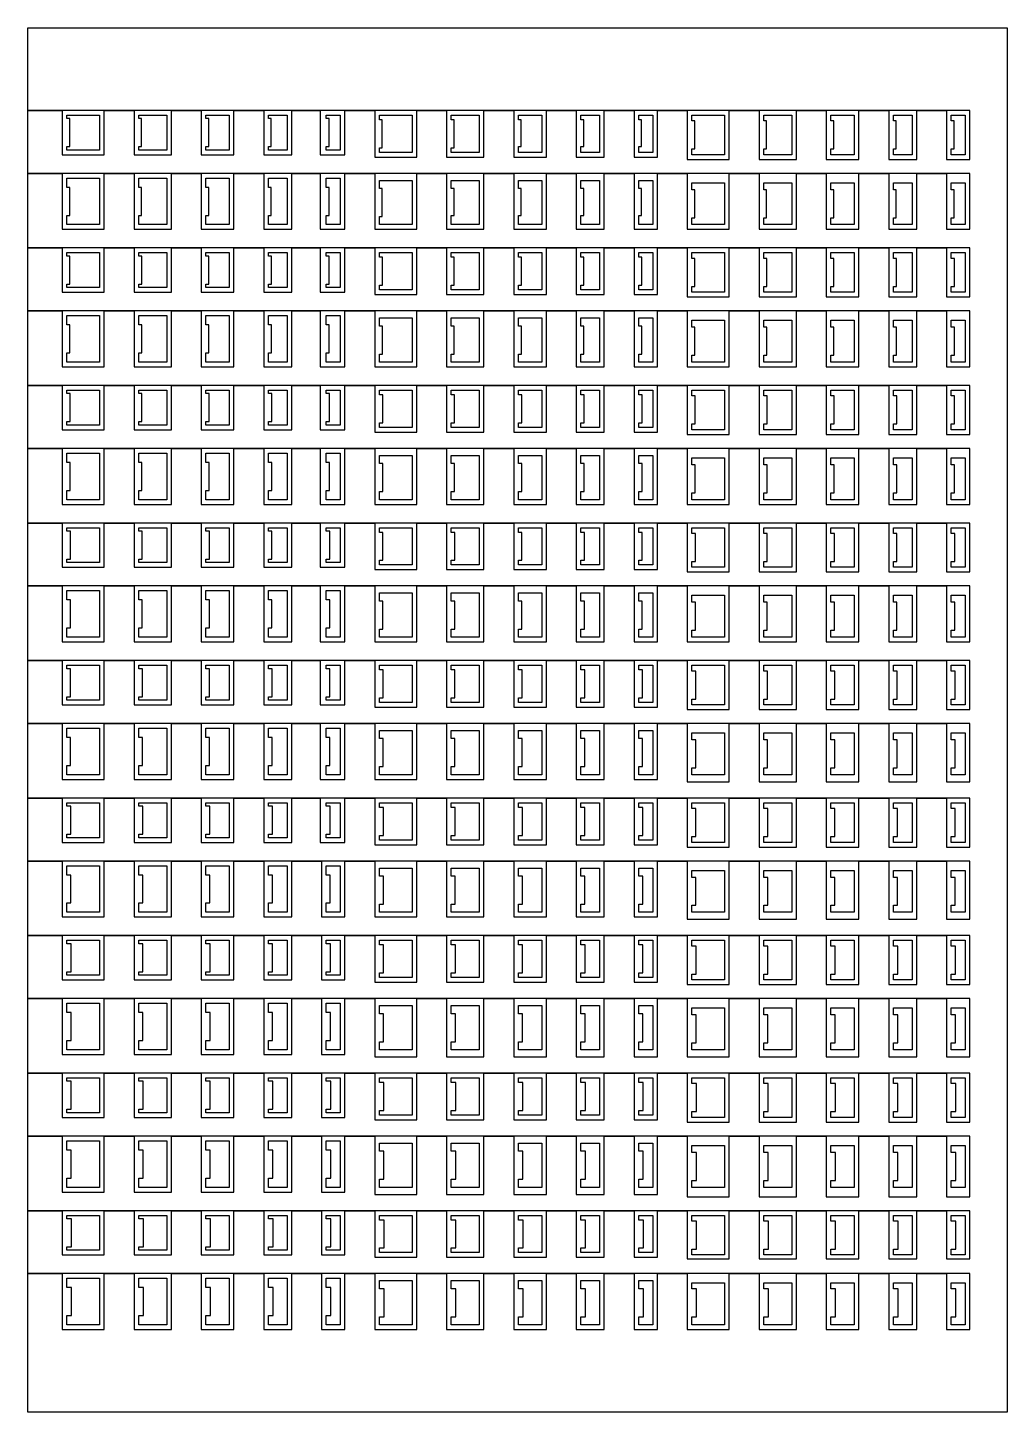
# Model space of a CAD drawing. Extents: x 0 to 210, y 17 to 314.
import ezdxf

# ---------------------------------------------------------------- set-up
doc = ezdxf.new("R2010")
doc.units = 0
doc.layers.add('L0D0_0', color=1, linetype='CONTINUOUS')

msp = doc.modelspace()

# ---------------------------------------------------------------- linework, layer by layer
at = {"layer": 'L0D0_0'}
for points in [[(0, 16.75), (0, 46.5), (7.4, 46.5), (7.4, 34.5), (16.4, 34.5), (16.4, 46.5), (22.8, 46.5), (22.8, 34.5), (30.8, 34.5), (30.8, 46.5), (37.2, 46.5), (37.2, 34.5), (44.2, 34.5), (44.2, 46.5), (50.6, 46.5), (50.6, 34.5), (56.6, 34.5), (56.6, 46.5), (63, 46.5), (63, 34.5), (68, 34.5), (68, 46.5), (74.4, 46.5), (74.4, 34.5), (83.4, 34.5), (83.4, 46.5), (89.8, 46.5), (89.8, 34.5), (97.8, 34.5), (97.8, 46.5), (104.2, 46.5), (104.2, 34.5), (111.2, 34.5), (111.2, 46.5), (117.6, 46.5), (117.6, 34.5), (123.6, 34.5), (123.6, 46.5), (130, 46.5), (130, 34.5), (135, 34.5), (135, 46.5), (141.4, 46.5), (141.4, 34.5), (150.4, 34.5), (150.4, 46.5), (156.8, 46.5), (156.8, 34.5), (164.8, 34.5), (164.8, 46.5), (171.2, 46.5), (171.2, 34.5), (178.2, 34.5), (178.2, 46.5), (184.6, 46.5), (184.6, 34.5), (190.6, 34.5), (190.6, 46.5), (197, 46.5), (197, 34.5), (202, 34.5), (202, 46.5), (0, 46.5), (0, 60), (7.4, 60), (7.4, 50.5), (16.4, 50.5), (16.4, 60), (22.8, 60), (22.8, 50.5), (30.8, 50.5), (30.8, 60), (37.2, 60), (37.2, 50.5), (44.2, 50.5), (44.2, 60), (50.6, 60), (50.6, 50.5), (56.6, 50.5), (56.6, 60), (63, 60), (63, 50.5), (68, 50.5), (68, 60), (74.4, 60), (74.4, 50), (83.4, 50), (83.4, 60), (89.8, 60), (89.8, 50), (97.8, 50), (97.8, 60), (104.2, 60), (104.2, 50), (111.2, 50), (111.2, 60), (117.6, 60), (117.6, 50), (123.6, 50), (123.6, 60), (130, 60), (130, 50), (135, 50), (135, 60), (141.4, 60), (141.4, 49.7), (150.4, 49.7), (150.4, 60), (156.8, 60), (156.8, 49.7), (164.8, 49.7), (164.8, 60), (171.2, 60), (171.2, 49.7), (178.2, 49.7), (178.2, 60), (184.6, 60), (184.6, 49.7), (190.6, 49.7), (190.6, 60), (197, 60), (197, 49.7), (202, 49.7), (202, 60), (0, 60), (0, 76), (7.4, 76), (7.4, 64), (16.4, 64), (16.4, 76), (22.8, 76), (22.8, 64), (30.8, 64), (30.8, 76), (37.2, 76), (37.2, 64), (44.2, 64), (44.2, 76), (50.6, 76), (50.6, 64), (56.6, 64), (56.6, 76), (63, 76), (63, 64), (68, 64), (68, 76), (74.4, 76), (74.4, 63.5), (83.4, 63.5), (83.4, 76), (89.8, 76), (89.8, 63.5), (97.8, 63.5), (97.8, 76), (104.2, 76), (104.2, 63.5), (111.2, 63.5), (111.2, 76), (117.6, 76), (117.6, 63.5), (123.6, 63.5), (123.6, 76), (130, 76), (130, 63.5), (135, 63.5), (135, 76), (141.4, 76), (141.4, 63), (150.4, 63), (150.4, 76), (156.8, 76), (156.8, 63), (164.8, 63), (164.8, 76), (171.2, 76), (171.2, 63), (178.2, 63), (178.2, 76), (184.6, 76), (184.6, 63), (190.6, 63), (190.6, 76), (197, 76), (197, 63), (202, 63), (202, 76), (0, 76), (0, 89.5), (7.4, 89.5), (7.4, 80), (16.4, 80), (16.4, 89.5), (22.8, 89.5), (22.8, 80), (30.8, 80), (30.8, 89.5), (37.2, 89.5), (37.2, 80), (44.2, 80), (44.2, 89.5), (50.6, 89.5), (50.6, 80), (56.6, 80), (56.6, 89.5), (63, 89.5), (63, 80), (68, 80), (68, 89.5), (74.4, 89.5), (74.4, 79.5), (83.4, 79.5), (83.4, 89.5), (89.8, 89.5), (89.8, 79.5), (97.8, 79.5), (97.8, 89.5), (104.2, 89.5), (104.2, 79.5), (111.2, 79.5), (111.2, 89.5), (117.6, 89.5), (117.6, 79.5), (123.6, 79.5), (123.6, 89.5), (130, 89.5), (130, 79.5), (135, 79.5), (135, 89.5), (141.4, 89.5), (141.4, 79), (150.4, 79), (150.4, 89.5), (156.8, 89.5), (156.8, 79), (164.8, 79), (164.8, 89.5), (171.2, 89.5), (171.2, 79), (178.2, 79), (178.2, 89.5), (184.6, 89.5), (184.6, 79), (190.6, 79), (190.6, 89.5), (197, 89.5), (197, 79), (202, 79), (202, 89.5), (0, 89.5), (0, 105.5), (7.4, 105.5), (7.4, 93.5), (16.4, 93.5), (16.4, 105.5), (22.8, 105.5), (22.8, 93.5), (30.8, 93.5), (30.8, 105.5), (37.2, 105.5), (37.2, 93.5), (44.2, 93.5), (44.2, 105.5), (50.6, 105.5), (50.6, 93.5), (56.6, 93.5), (56.6, 105.5), (63, 105.5), (63, 93.5), (68, 93.5), (68, 105.5), (74.4, 105.5), (74.4, 93), (83.4, 93), (83.4, 105.5), (89.8, 105.5), (89.8, 93), (97.8, 93), (97.8, 105.5), (104.2, 105.5), (104.2, 93), (111.2, 93), (111.2, 105.5), (117.6, 105.5), (117.6, 93), (123.6, 93), (123.6, 105.5), (130, 105.5), (130, 93), (135, 93), (135, 105.5), (141.4, 105.5), (141.4, 93), (150.4, 93), (150.4, 105.5), (156.8, 105.5), (156.8, 93), (164.8, 93), (164.8, 105.5), (171.2, 105.5), (171.2, 93), (178.2, 93), (178.2, 105.5), (184.6, 105.5), (184.6, 93), (190.6, 93), (190.6, 105.5), (197, 105.5), (197, 93), (202, 93), (202, 105.5), (0, 105.5), (0, 119), (7.4, 119), (7.4, 109.5), (16.4, 109.5), (16.4, 119), (22.8, 119), (22.8, 109.5), (30.8, 109.5), (30.8, 119), (37.2, 119), (37.2, 109.5), (44.2, 109.5), (44.2, 119), (50.6, 119), (50.6, 109.5), (56.6, 109.5), (56.6, 119), (63, 119), (63, 109.5), (68, 109.5), (68, 119), (74.4, 119), (74.4, 109), (83.4, 109), (83.4, 119), (89.8, 119), (89.8, 109), (97.8, 109), (97.8, 119), (104.2, 119), (104.2, 109), (111.2, 109), (111.2, 119), (117.6, 119), (117.6, 109), (123.6, 109), (123.6, 119), (130, 119), (130, 109), (135, 109), (135, 119), (141.4, 119), (141.4, 108.5), (150.4, 108.5), (150.4, 119), (156.8, 119), (156.8, 108.5), (164.8, 108.5), (164.8, 119), (171.2, 119), (171.2, 108.5), (178.2, 108.5), (178.2, 119), (184.6, 119), (184.6, 108.5), (190.6, 108.5), (190.6, 119), (197, 119), (197, 108.5), (202, 108.5), (202, 119), (0, 119), (0, 135), (7.4, 135), (7.4, 123), (16.4, 123), (16.4, 135), (22.8, 135), (22.8, 123), (30.8, 123), (30.8, 135), (37.2, 135), (37.2, 123), (44.2, 123), (44.2, 135), (50.6, 135), (50.6, 123), (56.6, 123), (56.6, 135), (63, 135), (63, 123), (68, 123), (68, 135), (74.4, 135), (74.4, 123), (83.4, 123), (83.4, 135), (89.8, 135), (89.8, 123), (97.8, 123), (97.8, 135), (104.2, 135), (104.2, 123), (111.2, 123), (111.2, 135), (117.6, 135), (117.6, 123), (123.6, 123), (123.6, 135), (130, 135), (130, 123), (135, 123), (135, 135), (141.4, 135), (141.4, 122.5), (150.4, 122.5), (150.4, 135), (156.8, 135), (156.8, 122.5), (164.8, 122.5), (164.8, 135), (171.2, 135), (171.2, 122.5), (178.2, 122.5), (178.2, 135), (184.6, 135), (184.6, 122.5), (190.6, 122.5), (190.6, 135), (197, 135), (197, 122.5), (202, 122.5), (202, 135), (0, 135), (0, 148.5), (7.4, 148.5), (7.4, 139), (16.4, 139), (16.4, 148.5), (22.8, 148.5), (22.8, 139), (30.8, 139), (30.8, 148.5), (37.2, 148.5), (37.2, 139), (44.2, 139), (44.2, 148.5), (50.6, 148.5), (50.6, 139), (56.6, 139), (56.6, 148.5), (62.69, 148.5), (62.69, 139), (68, 139), (68, 148.5), (74.4, 148.5), (74.4, 138.5), (83.4, 138.5), (83.4, 148.5), (89.8, 148.5), (89.8, 138.5), (97.8, 138.5), (97.8, 148.5), (104.2, 148.5), (104.2, 138.5), (111.2, 138.5), (111.2, 148.5), (117.6, 148.5), (117.6, 138.5), (123.6, 138.5), (123.6, 148.5), (130, 148.5), (130, 138.5), (135, 138.5), (135, 148.5), (141.4, 148.5), (141.4, 138), (150.4, 138), (150.4, 148.5), (156.8, 148.5), (156.8, 138), (164.8, 138), (164.8, 148.5), (171.2, 148.5), (171.2, 138), (178.2, 138), (178.2, 148.5), (184.6, 148.5), (184.6, 138), (190.6, 138), (190.6, 148.5), (197, 148.5), (197, 138), (202, 138), (202, 148.5), (0, 148.5), (0, 164.5), (7.4, 164.5), (7.4, 152.5), (16.4, 152.5), (16.4, 164.5), (22.8, 164.5), (22.8, 152.5), (30.8, 152.5), (30.8, 164.5), (37.2, 164.5), (37.2, 152.5), (44.2, 152.5), (44.2, 164.5), (50.6, 164.5), (50.6, 152.5), (56.6, 152.5), (56.6, 164.5), (62.69, 164.5), (62.69, 152.5), (68, 152.5), (68, 164.5), (74.4, 164.5), (74.4, 152.5), (83.4, 152.5), (83.4, 164.5), (89.8, 164.5), (89.8, 152.5), (97.8, 152.5), (97.8, 164.5), (104.2, 164.5), (104.2, 152.5), (111.2, 152.5), (111.2, 164.5), (117.6, 164.5), (117.6, 152.5), (123.6, 152.5), (123.6, 164.5), (130, 164.5), (130, 152.5), (135, 152.5), (135, 164.5), (141.4, 164.5), (141.4, 152), (150.4, 152), (150.4, 164.5), (156.8, 164.5), (156.8, 152), (164.8, 152), (164.8, 164.5), (171.2, 164.5), (171.2, 152), (178.2, 152), (178.2, 164.5), (184.6, 164.5), (184.6, 152), (190.6, 152), (190.6, 164.5), (197, 164.5), (197, 152), (202, 152), (202, 164.5), (0, 164.5), (0, 178), (7.4, 178), (7.4, 168.5), (16.4, 168.5), (16.4, 178), (22.8, 178), (22.8, 168.5), (30.8, 168.5), (30.8, 178), (37.2, 178), (37.2, 168.5), (44.2, 168.5), (44.2, 178), (50.6, 178), (50.6, 168.5), (56.6, 168.5), (56.6, 178), (62.69, 178), (62.69, 168.5), (68, 168.5), (68, 178), (74.4, 178), (74.4, 168), (83.4, 168), (83.4, 178), (89.8, 178), (89.8, 168), (97.8, 168), (97.8, 178), (104.2, 178), (104.2, 168), (111.2, 168), (111.2, 178), (117.6, 178), (117.6, 168), (123.6, 168), (123.6, 178), (130, 178), (130, 168), (135, 168), (135, 178), (141.4, 178), (141.4, 167.5), (150.4, 167.5), (150.4, 178), (156.8, 178), (156.8, 167.5), (164.8, 167.5), (164.8, 178), (171.2, 178), (171.2, 167.5), (178.2, 167.5), (178.2, 178), (184.6, 178), (184.6, 167.5), (190.6, 167.5), (190.6, 178), (197, 178), (197, 167.5), (202, 167.5), (202, 178), (0, 178), (0, 194), (7.4, 194), (7.4, 182), (16.4, 182), (16.4, 194), (22.8, 194), (22.8, 182), (30.8, 182), (30.8, 194), (37.2, 194), (37.2, 182), (44.2, 182), (44.2, 194), (50.6, 194), (50.6, 182), (56.6, 182), (56.6, 194), (62.69, 194), (62.69, 182), (68, 182), (68, 194), (74.4, 194), (74.4, 182), (83.4, 182), (83.4, 194), (89.8, 194), (89.8, 182), (97.8, 182), (97.8, 194), (104.2, 194), (104.2, 182), (111.2, 182), (111.2, 194), (117.6, 194), (117.6, 182), (123.6, 182), (123.6, 194), (130, 194), (130, 182), (135, 182), (135, 194), (141.4, 194), (141.4, 182), (150.4, 182), (150.4, 194), (156.8, 194), (156.8, 182), (164.8, 182), (164.8, 194), (171.2, 194), (171.2, 182), (178.2, 182), (178.2, 194), (184.6, 194), (184.6, 182), (190.6, 182), (190.6, 194), (197, 194), (197, 182), (202, 182), (202, 194), (0, 194), (0, 207.5), (7.4, 207.5), (7.4, 198), (16.4, 198), (16.4, 207.5), (22.8, 207.5), (22.8, 198), (30.8, 198), (30.8, 207.5), (37.2, 207.5), (37.2, 198), (44.2, 198), (44.2, 207.5), (50.6, 207.5), (50.6, 198), (56.6, 198), (56.6, 207.5), (62.69, 207.5), (62.69, 198), (68, 198), (68, 207.5), (74.4, 207.5), (74.4, 197.5), (83.4, 197.5), (83.4, 207.5), (89.8, 207.5), (89.8, 197.5), (97.8, 197.5), (97.8, 207.5), (104.2, 207.5), (104.2, 197.5), (111.2, 197.5), (111.2, 207.5), (117.6, 207.5), (117.6, 197.5), (123.6, 197.5), (123.6, 207.5), (130, 207.5), (130, 197.5), (135, 197.5), (135, 207.5), (141.4, 207.5), (141.4, 197), (150.4, 197), (150.4, 207.5), (156.8, 207.5), (156.8, 197), (164.8, 197), (164.8, 207.5), (171.2, 207.5), (171.2, 197), (178.2, 197), (178.2, 207.5), (184.6, 207.5), (184.6, 197), (190.6, 197), (190.6, 207.5), (197, 207.5), (197, 197), (202, 197), (202, 207.5), (0, 207.5), (0, 223.5), (7.4, 223.5), (7.4, 211.5), (16.4, 211.5), (16.4, 223.5), (22.8, 223.5), (22.8, 211.5), (30.8, 211.5), (30.8, 223.5), (37.2, 223.5), (37.2, 211.5), (44.2, 211.5), (44.2, 223.5), (50.6, 223.5), (50.6, 211.5), (56.6, 211.5), (56.6, 223.5), (62.69, 223.5), (62.69, 211.5), (68, 211.5), (68, 223.5), (74.4, 223.5), (74.4, 211.5), (83.4, 211.5), (83.4, 223.5), (89.8, 223.5), (89.8, 211.5), (97.8, 211.5), (97.8, 223.5), (104.2, 223.5), (104.2, 211.5), (111.2, 211.5), (111.2, 223.5), (117.6, 223.5), (117.6, 211.5), (123.6, 211.5), (123.6, 223.5), (130, 223.5), (130, 211.5), (135, 211.5), (135, 223.5), (141.4, 223.5), (141.4, 211.5), (150.4, 211.5), (150.4, 223.5), (156.8, 223.5), (156.8, 211.5), (164.8, 211.5), (164.8, 223.5), (171.2, 223.5), (171.2, 211.5), (178.2, 211.5), (178.2, 223.5), (184.6, 223.5), (184.6, 211.5), (190.6, 211.5), (190.6, 223.5), (197, 223.5), (197, 211.5), (202, 211.5), (202, 223.5), (0, 223.5), (0, 237), (7.4, 237), (7.4, 227.5), (16.4, 227.5), (16.4, 237), (22.8, 237), (22.8, 227.5), (30.8, 227.5), (30.8, 237), (37.2, 237), (37.2, 227.5), (44.2, 227.5), (44.2, 237), (50.6, 237), (50.6, 227.5), (56.6, 227.5), (56.6, 237), (62.69, 237), (62.69, 227.5), (68, 227.5), (68, 237), (74.4, 237), (74.4, 227), (83.4, 227), (83.4, 237), (89.8, 237), (89.8, 227), (97.8, 227), (97.8, 237), (104.2, 237), (104.2, 227), (111.2, 227), (111.2, 237), (117.6, 237), (117.6, 227), (123.6, 227), (123.6, 237), (130, 237), (130, 227), (135, 227), (135, 237), (141.4, 237), (141.4, 226.5), (150.4, 226.5), (150.4, 237), (156.8, 237), (156.8, 226.5), (164.8, 226.5), (164.8, 237), (171.2, 237), (171.2, 226.5), (178.2, 226.5), (178.2, 237), (184.6, 237), (184.6, 226.5), (190.6, 226.5), (190.6, 237), (197, 237), (197, 226.5), (202, 226.5), (202, 237), (0, 237), (0, 253), (7.4, 253), (7.4, 241), (16.4, 241), (16.4, 253), (22.8, 253), (22.8, 241), (30.8, 241), (30.8, 253), (37.2, 253), (37.2, 241), (44.2, 241), (44.2, 253), (50.6, 253), (50.6, 241), (56.6, 241), (56.6, 253), (62.69, 253), (62.69, 241), (68, 241), (68, 253), (74.4, 253), (74.4, 241), (83.4, 241), (83.4, 253), (89.8, 253), (89.8, 241), (97.8, 241), (97.8, 253), (104.2, 253), (104.2, 241), (111.2, 241), (111.2, 253), (117.6, 253), (117.6, 241), (123.6, 241), (123.6, 253), (130, 253), (130, 241), (135, 241), (135, 253), (141.4, 253), (141.4, 241), (150.4, 241), (150.4, 253), (156.8, 253), (156.8, 241), (164.8, 241), (164.8, 253), (171.2, 253), (171.2, 241), (178.2, 241), (178.2, 253), (184.6, 253), (184.6, 241), (190.6, 241), (190.6, 253), (197, 253), (197, 241), (202, 241), (202, 253), (0, 253), (0, 266.5), (7.4, 266.5), (7.4, 257), (16.4, 257), (16.4, 266.5), (22.8, 266.5), (22.8, 257), (30.8, 257), (30.8, 266.5), (37.2, 266.5), (37.2, 257), (44.2, 257), (44.2, 266.5), (50.6, 266.5), (50.6, 257), (56.6, 257), (56.6, 266.5), (62.69, 266.5), (62.69, 257), (68, 257), (68, 266.5), (74.4, 266.5), (74.4, 256.5), (83.4, 256.5), (83.4, 266.5), (89.8, 266.5), (89.8, 256.5), (97.8, 256.5), (97.8, 266.5), (104.2, 266.5), (104.2, 256.5), (111.2, 256.5), (111.2, 266.5), (117.6, 266.5), (117.6, 256.5), (123.6, 256.5), (123.6, 266.5), (130, 266.5), (130, 256.5), (135, 256.5), (135, 266.5), (141.4, 266.5), (141.4, 256), (150.4, 256), (150.4, 266.5), (156.8, 266.5), (156.8, 256), (164.8, 256), (164.8, 266.5), (171.2, 266.5), (171.2, 256), (178.2, 256), (178.2, 266.5), (184.6, 266.5), (184.6, 256), (190.6, 256), (190.6, 266.5), (197, 266.5), (197, 256), (202, 256), (202, 266.5), (0, 266.5), (0, 282.5), (7.4, 282.5), (7.4, 270.5), (16.4, 270.5), (16.4, 282.5), (22.8, 282.5), (22.8, 270.5), (30.8, 270.5), (30.8, 282.5), (37.2, 282.5), (37.2, 270.5), (44.2, 270.5), (44.2, 282.5), (50.6, 282.5), (50.6, 270.5), (56.6, 270.5), (56.6, 282.5), (62.69, 282.5), (62.69, 270.5), (68, 270.5), (68, 282.5), (74.4, 282.5), (74.4, 270.5), (83.4, 270.5), (83.4, 282.5), (89.8, 282.5), (89.8, 270.5), (97.8, 270.5), (97.8, 282.5), (104.2, 282.5), (104.2, 270.5), (111.2, 270.5), (111.2, 282.5), (117.6, 282.5), (117.6, 270.5), (123.6, 270.5), (123.6, 282.5), (130, 282.5), (130, 270.5), (135, 270.5), (135, 282.5), (141.4, 282.5), (141.4, 270.5), (150.4, 270.5), (150.4, 282.5), (156.8, 282.5), (156.8, 270.5), (164.8, 270.5), (164.8, 282.5), (171.2, 282.5), (171.2, 270.5), (178.2, 270.5), (178.2, 282.5), (184.6, 282.5), (184.6, 270.5), (190.6, 270.5), (190.6, 282.5), (197, 282.5), (197, 270.5), (202, 270.5), (202, 282.5), (0, 282.5), (0, 296), (7.4, 296), (7.4, 286.5), (16.4, 286.5), (16.4, 296), (22.8, 296), (22.8, 286.5), (30.8, 286.5), (30.8, 296), (37.2, 296), (37.2, 286.5), (44.2, 286.5), (44.2, 296), (50.6, 296), (50.6, 286.5), (56.6, 286.5), (56.6, 296), (62.69, 296), (62.69, 286.5), (68, 286.5), (68, 296), (74.4, 296), (74.4, 286), (83.4, 286), (83.4, 296), (89.8, 296), (89.8, 286), (97.8, 286), (97.8, 296), (104.2, 296), (104.2, 286), (111.2, 286), (111.2, 296), (117.6, 296), (117.6, 286), (123.6, 286), (123.6, 296), (130, 296), (130, 286), (135, 286), (135, 296), (141.4, 296), (141.4, 285.5), (150.4, 285.5), (150.4, 296), (156.8, 296), (156.8, 285.5), (164.8, 285.5), (164.8, 296), (171.2, 296), (171.2, 285.5), (178.2, 285.5), (178.2, 296), (184.6, 296), (184.6, 285.5), (190.6, 285.5), (190.6, 296), (197, 296), (197, 285.5), (202, 285.5), (202, 296), (0, 296), (0, 313.75), (210, 313.75), (210, 16.75)], [(8.4, 287.5), (8.4, 288.25), (9, 288.25), (9, 294.25), (8.4, 294.25), (8.4, 295), (15.4, 295), (15.4, 287.5)], [(23.8, 287.5), (23.8, 288.25), (24.4, 288.25), (24.4, 294.25), (23.8, 294.25), (23.8, 295), (29.8, 295), (29.8, 287.5)], [(38.2, 287.5), (38.2, 288.25), (38.8, 288.25), (38.8, 294.25), (38.2, 294.25), (38.2, 295), (43.2, 295), (43.2, 287.5)], [(51.6, 287.5), (51.6, 288.25), (52.2, 288.25), (52.2, 294.25), (51.6, 294.25), (51.6, 295), (55.6, 295), (55.6, 287.5)], [(64, 287.5), (64, 288.25), (64.6, 288.25), (64.6, 294.25), (64, 294.25), (64, 295), (67, 295), (67, 287.5)], [(75.4, 287), (75.4, 288), (76, 288), (76, 294), (75.4, 294), (75.4, 295), (82.4, 295), (82.4, 287)], [(90.8, 287), (90.8, 288), (91.4, 288), (91.4, 294), (90.8, 294), (90.8, 295), (96.8, 295), (96.8, 287)], [(105.2, 287), (105.2, 288.25), (105.8, 288.25), (105.8, 294), (105.2, 294), (105.2, 295), (110.2, 295), (110.2, 287)], [(118.6, 287), (118.6, 288.25), (119.2, 288.25), (119.2, 294), (118.6, 294), (118.6, 295), (122.6, 295), (122.6, 287)], [(131, 287), (131, 288.25), (131.6, 288.25), (131.6, 294), (131, 294), (131, 295), (134, 295), (134, 287)], [(142.4, 286.5), (142.4, 287.75), (143, 287.75), (143, 293.75), (142.4, 293.75), (142.4, 295), (149.4, 295), (149.4, 286.5)], [(157.8, 286.5), (157.8, 287.75), (158.4, 287.75), (158.4, 293.75), (157.8, 293.75), (157.8, 295), (163.8, 295), (163.8, 286.5)], [(172.2, 286.5), (172.2, 287.75), (172.8, 287.75), (172.8, 293.75), (172.2, 293.75), (172.2, 295), (177.2, 295), (177.2, 286.5)], [(185.6, 286.5), (185.6, 287.75), (186.2, 287.75), (186.2, 293.75), (185.6, 293.75), (185.6, 295), (189.6, 295), (189.6, 286.5)], [(198, 286.5), (198, 287.75), (198.6, 287.75), (198.6, 293.75), (198, 293.75), (198, 295), (201, 295), (201, 286.5)], [(8.4, 271.5), (8.4, 273.5), (9, 273.5), (9, 279.5), (8.4, 279.5), (8.4, 281.5), (15.4, 281.5), (15.4, 271.5)], [(23.8, 271.5), (23.8, 273.5), (24.4, 273.5), (24.4, 279.5), (23.8, 279.5), (23.8, 281.5), (29.8, 281.5), (29.8, 271.5)], [(38.2, 271.5), (38.2, 273.5), (38.8, 273.5), (38.8, 279.5), (38.2, 279.5), (38.2, 281.5), (43.2, 281.5), (43.2, 271.5)], [(51.6, 271.5), (51.6, 273.5), (52.2, 273.5), (52.2, 279.5), (51.6, 279.5), (51.6, 281.5), (55.6, 281.5), (55.6, 271.5)], [(64, 271.5), (64, 273.5), (64.6, 273.5), (64.6, 279.5), (64, 279.5), (64, 281.5), (67, 281.5), (67, 271.5)], [(75.4, 271.5), (75.4, 273.25), (76, 273.25), (76, 279.25), (75.4, 279.25), (75.4, 281), (82.4, 281), (82.4, 271.5)], [(90.8, 271.5), (90.8, 273.5), (91.4, 273.5), (91.4, 279.25), (90.8, 279.25), (90.8, 281), (96.8, 281), (96.8, 271.5)], [(105.2, 271.5), (105.2, 273.5), (105.8, 273.5), (105.8, 279.25), (105.2, 279.25), (105.2, 281), (110.2, 281), (110.2, 271.5)], [(118.6, 271.5), (118.6, 273.5), (119.2, 273.5), (119.2, 279.25), (118.6, 279.25), (118.6, 281), (122.6, 281), (122.6, 271.5)], [(131, 271.5), (131, 273.5), (131.6, 273.5), (131.6, 279.25), (131, 279.25), (131, 281), (134, 281), (134, 271.5)], [(142.4, 271.5), (142.4, 273), (143, 273), (143, 279), (142.4, 279), (142.4, 280.5), (149.4, 280.5), (149.4, 271.5)], [(157.8, 271.5), (157.8, 273), (158.4, 273), (158.4, 279), (157.8, 279), (157.8, 280.5), (163.8, 280.5), (163.8, 271.5)], [(172.2, 271.5), (172.2, 273), (172.8, 273), (172.8, 279), (172.2, 279), (172.2, 280.5), (177.2, 280.5), (177.2, 271.5)], [(185.6, 271.5), (185.6, 273), (186.2, 273), (186.2, 279), (185.6, 279), (185.6, 280.5), (189.6, 280.5), (189.6, 271.5)], [(198, 271.5), (198, 273), (198.6, 273), (198.6, 279), (198, 279), (198, 280.5), (201, 280.5), (201, 271.5)], [(8.4, 258), (8.4, 258.75), (9.05, 258.75), (9.05, 264.75), (8.4, 264.75), (8.4, 265.5), (15.4, 265.5), (15.4, 258)], [(23.8, 258), (23.8, 258.75), (24.45, 258.75), (24.45, 264.75), (23.8, 264.75), (23.8, 265.5), (29.8, 265.5), (29.8, 258)], [(38.2, 258), (38.2, 258.75), (38.85, 258.75), (38.85, 264.75), (38.2, 264.75), (38.2, 265.5), (43.2, 265.5), (43.2, 258)], [(51.6, 258), (51.6, 258.75), (52.25, 258.75), (52.25, 264.75), (51.6, 264.75), (51.6, 265.5), (55.6, 265.5), (55.6, 258)], [(64, 258), (64, 258.75), (64.65, 258.75), (64.65, 264.75), (64, 264.75), (64, 265.5), (67, 265.5), (67, 258)], [(75.4, 257.5), (75.4, 258.5), (76.05, 258.5), (76.05, 264.5), (75.4, 264.5), (75.4, 265.5), (82.4, 265.5), (82.4, 257.5)], [(90.8, 257.5), (90.8, 258.5), (91.45, 258.5), (91.45, 264.5), (90.8, 264.5), (90.8, 265.5), (96.8, 265.5), (96.8, 257.5)], [(105.2, 257.5), (105.2, 258.5), (105.85, 258.5), (105.85, 264.5), (105.2, 264.5), (105.2, 265.5), (110.2, 265.5), (110.2, 257.5)], [(118.6, 257.5), (118.6, 258.5), (119.25, 258.5), (119.25, 264.5), (118.6, 264.5), (118.6, 265.5), (122.6, 265.5), (122.6, 257.5)], [(131, 257.5), (131, 258.5), (131.65, 258.5), (131.65, 264.5), (131, 264.5), (131, 265.5), (134, 265.5), (134, 257.5)], [(142.4, 257), (142.4, 258.25), (143.05, 258.25), (143.05, 264.25), (142.4, 264.25), (142.4, 265.5), (149.4, 265.5), (149.4, 257)], [(157.8, 257), (157.8, 258.25), (158.45, 258.25), (158.45, 264.25), (157.8, 264.25), (157.8, 265.5), (163.8, 265.5), (163.8, 257)], [(172.2, 257), (172.2, 258.25), (172.85, 258.25), (172.85, 264.25), (172.2, 264.25), (172.2, 265.5), (177.2, 265.5), (177.2, 257)], [(185.6, 257), (185.6, 258.25), (186.25, 258.25), (186.25, 264.25), (185.6, 264.25), (185.6, 265.5), (189.6, 265.5), (189.6, 257)], [(198, 257), (198, 258.25), (198.65, 258.25), (198.65, 264.25), (198, 264.25), (198, 265.5), (201, 265.5), (201, 257)], [(8.4, 242), (8.4, 244), (9.05, 244), (9.05, 250), (8.4, 250), (8.4, 252), (15.4, 252), (15.4, 242)], [(23.8, 242), (23.8, 244), (24.45, 244), (24.45, 250), (23.8, 250), (23.8, 252), (29.8, 252), (29.8, 242)], [(38.2, 242), (38.2, 244), (38.85, 244), (38.85, 250), (38.2, 250), (38.2, 252), (43.2, 252), (43.2, 242)], [(51.6, 242), (51.6, 244), (52.25, 244), (52.25, 250), (51.6, 250), (51.6, 252), (55.6, 252), (55.6, 242)], [(64, 242), (64, 244), (64.65, 244), (64.65, 250), (64, 250), (64, 252), (67, 252), (67, 242)], [(75.4, 242), (75.4, 243.75), (76.05, 243.75), (76.05, 249.75), (75.4, 249.75), (75.4, 251.5), (82.4, 251.5), (82.4, 242)], [(90.8, 242), (90.8, 243.75), (91.45, 243.75), (91.45, 249.75), (90.8, 249.75), (90.8, 251.5), (96.8, 251.5), (96.8, 242)], [(105.2, 242), (105.2, 243.75), (105.85, 243.75), (105.85, 249.75), (105.2, 249.75), (105.2, 251.5), (110.2, 251.5), (110.2, 242)], [(118.6, 242), (118.6, 243.75), (119.25, 243.75), (119.25, 249.75), (118.6, 249.75), (118.6, 251.5), (122.6, 251.5), (122.6, 242)], [(131, 242), (131, 243.75), (131.65, 243.75), (131.65, 249.75), (131, 249.75), (131, 251.5), (134, 251.5), (134, 242)], [(142.4, 242), (142.4, 243.5), (143.05, 243.5), (143.05, 249.5), (142.4, 249.5), (142.4, 251), (149.4, 251), (149.4, 242)], [(157.8, 242), (157.8, 243.5), (158.45, 243.5), (158.45, 249.5), (157.8, 249.5), (157.8, 251), (163.8, 251), (163.8, 242)], [(172.2, 242), (172.2, 243.5), (172.85, 243.5), (172.85, 249.5), (172.2, 249.5), (172.2, 251), (177.2, 251), (177.2, 242)], [(185.6, 242), (185.6, 243.5), (186.25, 243.5), (186.25, 249.5), (185.6, 249.5), (185.6, 251), (189.6, 251), (189.6, 242)], [(198, 242), (198, 243.5), (198.65, 243.5), (198.65, 249.5), (198, 249.5), (198, 251), (201, 251), (201, 242)], [(8.4, 228.5), (8.4, 229.25), (9.1, 229.25), (9.1, 235.25), (8.4, 235.25), (8.4, 236), (15.4, 236), (15.4, 228.5)], [(23.8, 228.5), (23.8, 229.25), (24.5, 229.25), (24.5, 235.25), (23.8, 235.25), (23.8, 236), (29.8, 236), (29.8, 228.5)], [(38.2, 228.5), (38.2, 229.25), (38.9, 229.25), (38.9, 235.25), (38.2, 235.25), (38.2, 236), (43.2, 236), (43.2, 228.5)], [(51.6, 228.5), (51.6, 229.25), (52.3, 229.25), (52.3, 235.25), (51.6, 235.25), (51.6, 236), (55.6, 236), (55.6, 228.5)], [(64, 228.5), (64, 229.25), (64.7, 229.25), (64.7, 235.25), (64, 235.25), (64, 236), (67, 236), (67, 228.5)], [(75.4, 228), (75.4, 229), (76.1, 229), (76.1, 235), (75.4, 235), (75.4, 236), (82.4, 236), (82.4, 228)], [(90.8, 228), (90.8, 229), (91.5, 229), (91.5, 235), (90.8, 235), (90.8, 236), (96.8, 236), (96.8, 228)], [(105.2, 228), (105.2, 229), (105.9, 229), (105.9, 235), (105.2, 235), (105.2, 236), (110.2, 236), (110.2, 228)], [(118.6, 228), (118.6, 229), (119.3, 229), (119.3, 235), (118.6, 235), (118.6, 236), (122.6, 236), (122.6, 228)], [(131, 228), (131, 229), (131.7, 229), (131.7, 235), (131, 235), (131, 236), (134, 236), (134, 228)], [(142.4, 227.5), (142.4, 228.75), (143.1, 228.75), (143.1, 234.75), (142.4, 234.75), (142.4, 236), (149.4, 236), (149.4, 227.5)], [(157.8, 227.5), (157.8, 228.75), (158.5, 228.75), (158.5, 234.75), (157.8, 234.75), (157.8, 236), (163.8, 236), (163.8, 227.5)], [(172.2, 227.5), (172.2, 228.75), (172.9, 228.75), (172.9, 234.75), (172.2, 234.75), (172.2, 236), (177.2, 236), (177.2, 227.5)], [(185.6, 227.5), (185.6, 228.75), (186.3, 228.75), (186.3, 234.75), (185.6, 234.75), (185.6, 236), (189.6, 236), (189.6, 227.5)], [(198, 227.5), (198, 228.75), (198.7, 228.75), (198.7, 234.75), (198, 234.75), (198, 236), (201, 236), (201, 227.5)], [(8.4, 212.5), (8.4, 214.5), (9.1, 214.5), (9.1, 220.5), (8.4, 220.5), (8.4, 222.5), (15.4, 222.5), (15.4, 212.5)], [(23.8, 212.5), (23.8, 214.5), (24.5, 214.5), (24.5, 220.5), (23.8, 220.5), (23.8, 222.5), (29.8, 222.5), (29.8, 212.5)], [(38.2, 212.5), (38.2, 214.5), (38.9, 214.5), (38.9, 220.5), (38.2, 220.5), (38.2, 222.5), (43.2, 222.5), (43.2, 212.5)], [(51.6, 212.5), (51.6, 214.5), (52.3, 214.5), (52.3, 220.5), (51.6, 220.5), (51.6, 222.5), (55.6, 222.5), (55.6, 212.5)], [(64, 212.5), (64, 214.5), (64.7, 214.5), (64.7, 220.5), (64, 220.5), (64, 222.5), (67, 222.5), (67, 212.5)], [(75.4, 212.5), (75.4, 214.25), (76.1, 214.25), (76.1, 220.25), (75.4, 220.25), (75.4, 222), (82.4, 222), (82.4, 212.5)], [(90.8, 212.5), (90.8, 214.25), (91.5, 214.25), (91.5, 220.25), (90.8, 220.25), (90.8, 222), (96.8, 222), (96.8, 212.5)], [(105.2, 212.5), (105.2, 214.25), (105.9, 214.25), (105.9, 220.25), (105.2, 220.25), (105.2, 222), (110.2, 222), (110.2, 212.5)], [(118.6, 212.5), (118.6, 214.25), (119.3, 214.25), (119.3, 220.25), (118.6, 220.25), (118.6, 222), (122.6, 222), (122.6, 212.5)], [(131, 212.5), (131, 214.25), (131.7, 214.25), (131.7, 220.25), (131, 220.25), (131, 222), (134, 222), (134, 212.5)], [(142.4, 212.5), (142.4, 214), (143.1, 214), (143.1, 220), (142.4, 220), (142.4, 221.5), (149.4, 221.5), (149.4, 212.5)], [(157.8, 212.5), (157.8, 214), (158.5, 214), (158.5, 220), (157.8, 220), (157.8, 221.5), (163.8, 221.5), (163.8, 212.5)], [(172.2, 212.5), (172.2, 214), (172.9, 214), (172.9, 220), (172.2, 220), (172.2, 221.5), (177.2, 221.5), (177.2, 212.5)], [(185.6, 212.5), (185.6, 214), (186.3, 214), (186.3, 220), (185.6, 220), (185.6, 221.5), (189.6, 221.5), (189.6, 212.5)], [(198, 212.5), (198, 214), (198.7, 214), (198.7, 220), (198, 220), (198, 221.5), (201, 221.5), (201, 212.5)], [(8.4, 199), (8.4, 199.75), (9.15, 199.75), (9.15, 205.75), (8.4, 205.75), (8.4, 206.5), (15.4, 206.5), (15.4, 199)], [(23.8, 199), (23.8, 199.75), (24.55, 199.75), (24.55, 205.75), (23.8, 205.75), (23.8, 206.5), (29.8, 206.5), (29.8, 199)], [(38.2, 199), (38.2, 199.75), (38.95, 199.75), (38.95, 205.75), (38.2, 205.75), (38.2, 206.5), (43.2, 206.5), (43.2, 199)], [(51.6, 199), (51.6, 199.75), (52.35, 199.75), (52.35, 205.75), (51.6, 205.75), (51.6, 206.5), (55.6, 206.5), (55.6, 199)], [(64, 199), (64, 199.75), (64.75, 199.75), (64.75, 205.75), (64, 205.75), (64, 206.5), (67, 206.5), (67, 199)], [(75.4, 198.5), (75.4, 199.5), (76.15, 199.5), (76.15, 205.5), (75.4, 205.5), (75.4, 206.5), (82.4, 206.5), (82.4, 198.5)], [(90.8, 198.5), (90.8, 199.5), (91.55, 199.5), (91.55, 205.5), (90.8, 205.5), (90.8, 206.5), (96.8, 206.5), (96.8, 198.5)], [(105.2, 198.5), (105.2, 199.5), (105.95, 199.5), (105.95, 205.5), (105.2, 205.5), (105.2, 206.5), (110.2, 206.5), (110.2, 198.5)], [(118.6, 198.5), (118.6, 199.5), (119.35, 199.5), (119.35, 205.5), (118.6, 205.5), (118.6, 206.5), (122.6, 206.5), (122.6, 198.5)], [(131, 198.5), (131, 199.5), (131.75, 199.5), (131.75, 205.5), (131, 205.5), (131, 206.5), (134, 206.5), (134, 198.5)], [(142.4, 198), (142.4, 199.25), (143.15, 199.25), (143.15, 205.25), (142.4, 205.25), (142.4, 206.5), (149.4, 206.5), (149.4, 198)], [(157.8, 198), (157.8, 199.25), (158.55, 199.25), (158.55, 205.25), (157.8, 205.25), (157.8, 206.5), (163.8, 206.5), (163.8, 198)], [(172.2, 198), (172.2, 199.25), (172.95, 199.25), (172.95, 205.25), (172.2, 205.25), (172.2, 206.5), (177.2, 206.5), (177.2, 198)], [(185.6, 198), (185.6, 199.25), (186.35, 199.25), (186.35, 205.25), (185.6, 205.25), (185.6, 206.5), (189.6, 206.5), (189.6, 198)], [(198, 198), (198, 199.25), (198.75, 199.25), (198.75, 205.25), (198, 205.25), (198, 206.5), (201, 206.5), (201, 198)], [(8.4, 183), (8.4, 185), (9.15, 185), (9.15, 191), (8.4, 191), (8.4, 193), (15.4, 193), (15.4, 183)], [(23.8, 183), (23.8, 185), (24.55, 185), (24.55, 191), (23.8, 191), (23.8, 193), (29.8, 193), (29.8, 183)], [(38.2, 183), (38.2, 185), (38.95, 185), (38.95, 191), (38.2, 191), (38.2, 193), (43.2, 193), (43.2, 183)], [(51.6, 183), (51.6, 185), (52.35, 185), (52.35, 191), (51.6, 191), (51.6, 193), (55.6, 193), (55.6, 183)], [(64, 183), (64, 185), (64.75, 185), (64.75, 191), (64, 191), (64, 193), (67, 193), (67, 183)], [(75.4, 183), (75.4, 184.75), (76.15, 184.75), (76.15, 190.75), (75.4, 190.75), (75.4, 192.5), (82.4, 192.5), (82.4, 183)], [(90.8, 183), (90.8, 184.75), (91.55, 184.75), (91.55, 190.75), (90.8, 190.75), (90.8, 192.5), (96.8, 192.5), (96.8, 183)], [(105.2, 183), (105.2, 184.75), (105.95, 184.75), (105.95, 190.75), (105.2, 190.75), (105.2, 192.5), (110.2, 192.5), (110.2, 183)], [(118.6, 183), (118.6, 184.75), (119.35, 184.75), (119.35, 190.75), (118.6, 190.75), (118.6, 192.5), (122.6, 192.5), (122.6, 183)], [(131, 183), (131, 184.75), (131.75, 184.75), (131.75, 190.75), (131, 190.75), (131, 192.5), (134, 192.5), (134, 183)], [(142.4, 183), (142.4, 184.5), (143.15, 184.5), (143.15, 190.5), (142.4, 190.5), (142.4, 192), (149.4, 192), (149.4, 183)], [(157.8, 183), (157.8, 184.5), (158.55, 184.5), (158.55, 190.5), (157.8, 190.5), (157.8, 192), (163.8, 192), (163.8, 183)], [(172.2, 183), (172.2, 184.5), (172.95, 184.5), (172.95, 190.5), (172.2, 190.5), (172.2, 192), (177.2, 192), (177.2, 183)], [(185.6, 183), (185.6, 184.5), (186.35, 184.5), (186.35, 190.5), (185.6, 190.5), (185.6, 192), (189.6, 192), (189.6, 183)], [(198, 183), (198, 184.5), (198.75, 184.5), (198.75, 190.5), (198, 190.5), (198, 192), (201, 192), (201, 183)], [(8.4, 169.5), (8.4, 170.25), (9.2, 170.25), (9.2, 176.25), (8.4, 176.25), (8.4, 177), (15.4, 177), (15.4, 169.5)], [(23.8, 169.5), (23.8, 170.25), (24.6, 170.25), (24.6, 176.25), (23.8, 176.25), (23.8, 177), (29.8, 177), (29.8, 169.5)], [(38.2, 169.5), (38.2, 170.25), (39, 170.25), (39, 176.25), (38.2, 176.25), (38.2, 177), (43.2, 177), (43.2, 169.5)], [(51.6, 169.5), (51.6, 170.25), (52.4, 170.25), (52.4, 176.25), (51.6, 176.25), (51.6, 177), (55.6, 177), (55.6, 169.5)], [(64, 169.5), (64, 170.25), (64.8, 170.25), (64.8, 176.25), (64, 176.25), (64, 177), (67, 177), (67, 169.5)], [(75.4, 169), (75.4, 170), (76.2, 170), (76.2, 176), (75.4, 176), (75.4, 177), (82.4, 177), (82.4, 169)], [(90.8, 169), (90.8, 170), (91.6, 170), (91.6, 176), (90.8, 176), (90.8, 177), (96.8, 177), (96.8, 169)], [(105.2, 169), (105.2, 170), (106, 170), (106, 176), (105.2, 176), (105.2, 177), (110.2, 177), (110.2, 169)], [(118.6, 169), (118.6, 170), (119.4, 170), (119.4, 176), (118.6, 176), (118.6, 177), (122.6, 177), (122.6, 169)], [(131, 169), (131, 170), (131.8, 170), (131.8, 176), (131, 176), (131, 177), (134, 177), (134, 169)], [(142.4, 168.5), (142.4, 169.75), (143.2, 169.75), (143.2, 175.75), (142.4, 175.75), (142.4, 177), (149.4, 177), (149.4, 168.5)], [(157.8, 168.5), (157.8, 169.75), (158.6, 169.75), (158.6, 175.75), (157.8, 175.75), (157.8, 177), (163.8, 177), (163.8, 168.5)], [(172.2, 168.5), (172.2, 169.75), (173, 169.75), (173, 175.75), (172.2, 175.75), (172.2, 177), (177.2, 177), (177.2, 168.5)], [(185.6, 168.5), (185.6, 169.75), (186.4, 169.75), (186.4, 175.75), (185.6, 175.75), (185.6, 177), (189.6, 177), (189.6, 168.5)], [(198, 168.5), (198, 169.75), (198.8, 169.75), (198.8, 175.75), (198, 175.75), (198, 177), (201, 177), (201, 168.5)], [(8.4, 153.5), (8.4, 155.5), (9.2, 155.5), (9.2, 161.5), (8.4, 161.5), (8.4, 163.5), (15.4, 163.5), (15.4, 153.5)], [(23.8, 153.5), (23.8, 155.5), (24.6, 155.5), (24.6, 161.5), (23.8, 161.5), (23.8, 163.5), (29.8, 163.5), (29.8, 153.5)], [(38.2, 153.5), (38.2, 155.5), (39, 155.5), (39, 161.5), (38.2, 161.5), (38.2, 163.5), (43.2, 163.5), (43.2, 153.5)], [(51.6, 153.5), (51.6, 155.5), (52.4, 155.5), (52.4, 161.5), (51.6, 161.5), (51.6, 163.5), (55.6, 163.5), (55.6, 153.5)], [(64, 153.5), (64, 155.5), (64.8, 155.5), (64.8, 161.5), (64, 161.5), (64, 163.5), (67, 163.5), (67, 153.5)], [(75.4, 153.5), (75.4, 155.25), (76.2, 155.25), (76.2, 161.25), (75.4, 161.25), (75.4, 163), (82.4, 163), (82.4, 153.5)], [(90.8, 153.5), (90.8, 155.25), (91.6, 155.25), (91.6, 161.25), (90.8, 161.25), (90.8, 163), (96.8, 163), (96.8, 153.5)], [(105.2, 153.5), (105.2, 155.25), (106, 155.25), (106, 161.25), (105.2, 161.25), (105.2, 163), (110.2, 163), (110.2, 153.5)], [(118.6, 153.5), (118.6, 155.25), (119.4, 155.25), (119.4, 161.25), (118.6, 161.25), (118.6, 163), (122.6, 163), (122.6, 153.5)], [(131, 153.5), (131, 155.25), (131.8, 155.25), (131.8, 161.25), (131, 161.25), (131, 163), (134, 163), (134, 153.5)], [(142.4, 153.5), (142.4, 155), (143.2, 155), (143.2, 161), (142.4, 161), (142.4, 162.5), (149.4, 162.5), (149.4, 153.5)], [(157.8, 153.5), (157.8, 155), (158.6, 155), (158.6, 161), (157.8, 161), (157.8, 162.5), (163.8, 162.5), (163.8, 153.5)], [(172.2, 153.5), (172.2, 155), (173, 155), (173, 161), (172.2, 161), (172.2, 162.5), (177.2, 162.5), (177.2, 153.5)], [(185.6, 153.5), (185.6, 155), (186.4, 155), (186.4, 161), (185.6, 161), (185.6, 162.5), (189.6, 162.5), (189.6, 153.5)], [(198, 153.5), (198, 155), (198.8, 155), (198.8, 161), (198, 161), (198, 162.5), (201, 162.5), (201, 153.5)], [(8.4, 140), (8.4, 140.75), (9.25, 140.75), (9.25, 146.75), (8.4, 146.75), (8.4, 147.5), (15.4, 147.5), (15.4, 140)], [(23.8, 140), (23.8, 140.75), (24.65, 140.75), (24.65, 146.75), (23.8, 146.75), (23.8, 147.5), (29.8, 147.5), (29.8, 140)], [(38.2, 140), (38.2, 140.75), (39.05, 140.75), (39.05, 146.75), (38.2, 146.75), (38.2, 147.5), (43.2, 147.5), (43.2, 140)], [(51.6, 140), (51.6, 140.75), (52.45, 140.75), (52.45, 146.75), (51.6, 146.75), (51.6, 147.5), (55.6, 147.5), (55.6, 140)], [(64, 140), (64, 140.75), (64.85, 140.75), (64.85, 146.75), (64, 146.75), (64, 147.5), (67, 147.5), (67, 140)], [(75.4, 139.5), (75.4, 140.5), (76.25, 140.5), (76.25, 146.5), (75.4, 146.5), (75.4, 147.5), (82.4, 147.5), (82.4, 139.5)], [(90.8, 139.5), (90.8, 140.5), (91.65, 140.5), (91.65, 146.5), (90.8, 146.5), (90.8, 147.5), (96.8, 147.5), (96.8, 139.5)], [(105.2, 139.5), (105.2, 140.5), (106.05, 140.5), (106.05, 146.5), (105.2, 146.5), (105.2, 147.5), (110.2, 147.5), (110.2, 139.5)], [(118.6, 139.5), (118.6, 140.5), (119.45, 140.5), (119.45, 146.5), (118.6, 146.5), (118.6, 147.5), (122.6, 147.5), (122.6, 139.5)], [(131, 139.5), (131, 140.5), (131.85, 140.5), (131.85, 146.5), (131, 146.5), (131, 147.5), (134, 147.5), (134, 139.5)], [(142.4, 139), (142.4, 140.25), (143.25, 140.25), (143.25, 146.25), (142.4, 146.25), (142.4, 147.5), (149.4, 147.5), (149.4, 139)], [(157.8, 139), (157.8, 140.25), (158.65, 140.25), (158.65, 146.25), (157.8, 146.25), (157.8, 147.5), (163.8, 147.5), (163.8, 139)], [(172.2, 139), (172.2, 140.25), (173.05, 140.25), (173.05, 146.25), (172.2, 146.25), (172.2, 147.5), (177.2, 147.5), (177.2, 139)], [(185.6, 139), (185.6, 140.25), (186.45, 140.25), (186.45, 146.25), (185.6, 146.25), (185.6, 147.5), (189.6, 147.5), (189.6, 139)], [(198, 139), (198, 140.25), (198.85, 140.25), (198.85, 146.25), (198, 146.25), (198, 147.5), (201, 147.5), (201, 139)], [(8.4, 124), (8.4, 126), (9.25, 126), (9.25, 132), (8.4, 132), (8.4, 134), (15.4, 134), (15.4, 124)], [(23.8, 124), (23.8, 126), (24.65, 126), (24.65, 132), (23.8, 132), (23.8, 134), (29.8, 134), (29.8, 124)], [(38.2, 124), (38.2, 126), (39.05, 126), (39.05, 132), (38.2, 132), (38.2, 134), (43.2, 134), (43.2, 124)], [(51.6, 124), (51.6, 126), (52.45, 126), (52.45, 132), (51.6, 132), (51.6, 134), (55.6, 134), (55.6, 124)], [(64, 124), (64, 126), (64.85, 126), (64.85, 132), (64, 132), (64, 134), (67, 134), (67, 124)], [(75.4, 124), (75.4, 125.75), (76.25, 125.75), (76.25, 131.75), (75.4, 131.75), (75.4, 133.5), (82.4, 133.5), (82.4, 124)], [(90.8, 124), (90.8, 125.75), (91.65, 125.75), (91.65, 131.75), (90.8, 131.75), (90.8, 133.5), (96.8, 133.5), (96.8, 124)], [(105.2, 124), (105.2, 125.75), (106.05, 125.75), (106.05, 131.75), (105.2, 131.75), (105.2, 133.5), (110.2, 133.5), (110.2, 124)], [(118.6, 124), (118.6, 125.75), (119.45, 125.75), (119.45, 131.75), (118.6, 131.75), (118.6, 133.5), (122.6, 133.5), (122.6, 124)], [(131, 124), (131, 125.75), (131.85, 125.75), (131.85, 131.75), (131, 131.75), (131, 133.5), (134, 133.5), (134, 124)], [(142.4, 124), (142.4, 125.5), (143.25, 125.5), (143.25, 131.5), (142.4, 131.5), (142.4, 133), (149.4, 133), (149.4, 124)], [(157.8, 124), (157.8, 125.5), (158.65, 125.5), (158.65, 131.5), (157.8, 131.5), (157.8, 133), (163.8, 133), (163.8, 124)], [(172.2, 124), (172.2, 125.5), (173.05, 125.5), (173.05, 131.5), (172.2, 131.5), (172.2, 133), (177.2, 133), (177.2, 124)], [(185.6, 124), (185.6, 125.5), (186.45, 125.5), (186.45, 131.5), (185.6, 131.5), (185.6, 133), (189.6, 133), (189.6, 124)], [(198, 124), (198, 125.5), (198.85, 125.5), (198.85, 131.5), (198, 131.5), (198, 133), (201, 133), (201, 124)], [(8.4, 110.5), (8.4, 111.25), (9.3, 111.25), (9.3, 117.25), (8.4, 117.25), (8.4, 118), (15.4, 118), (15.4, 110.5)], [(23.8, 110.5), (23.8, 111.25), (24.7, 111.25), (24.7, 117.25), (23.8, 117.25), (23.8, 118), (29.8, 118), (29.8, 110.5)], [(38.2, 110.5), (38.2, 111.25), (39.1, 111.25), (39.1, 117.25), (38.2, 117.25), (38.2, 118), (43.2, 118), (43.2, 110.5)], [(51.6, 110.5), (51.6, 111.25), (52.5, 111.25), (52.5, 117.25), (51.6, 117.25), (51.6, 118), (55.6, 118), (55.6, 110.5)], [(64, 110.5), (64, 111.25), (64.9, 111.25), (64.9, 117.25), (64, 117.25), (64, 118), (67, 118), (67, 110.5)], [(75.4, 110), (75.4, 111), (76.3, 111), (76.3, 117), (75.4, 117), (75.4, 118), (82.4, 118), (82.4, 110)], [(90.8, 110), (90.8, 111), (91.7, 111), (91.7, 117), (90.8, 117), (90.8, 118), (96.8, 118), (96.8, 110)], [(105.2, 110), (105.2, 111), (106.1, 111), (106.1, 117), (105.2, 117), (105.2, 118), (110.2, 118), (110.2, 110)], [(118.6, 110), (118.6, 111), (119.5, 111), (119.5, 117), (118.6, 117), (118.6, 118), (122.6, 118), (122.6, 110)], [(131, 110), (131, 111), (131.9, 111), (131.9, 117), (131, 117), (131, 118), (134, 118), (134, 110)], [(142.4, 109.5), (142.4, 110.75), (143.3, 110.75), (143.3, 116.75), (142.4, 116.75), (142.4, 118), (149.4, 118), (149.4, 109.5)], [(157.8, 109.5), (157.8, 110.75), (158.7, 110.75), (158.7, 116.75), (157.8, 116.75), (157.8, 118), (163.8, 118), (163.8, 109.5)], [(172.2, 109.5), (172.2, 110.75), (173.1, 110.75), (173.1, 116.75), (172.2, 116.75), (172.2, 118), (177.2, 118), (177.2, 109.5)], [(185.6, 109.5), (185.6, 110.75), (186.5, 110.75), (186.5, 116.75), (185.6, 116.75), (185.6, 118), (189.6, 118), (189.6, 109.5)], [(198, 109.5), (198, 110.75), (198.9, 110.75), (198.9, 116.75), (198, 116.75), (198, 118), (201, 118), (201, 109.5)], [(8.4, 94.5), (8.4, 96.5), (9.3, 96.5), (9.3, 102.5), (8.4, 102.5), (8.4, 104.5), (15.4, 104.5), (15.4, 94.5)], [(23.8, 94.5), (23.8, 96.5), (24.7, 96.5), (24.7, 102.5), (23.8, 102.5), (23.8, 104.5), (29.8, 104.5), (29.8, 94.5)], [(38.2, 94.5), (38.2, 96.5), (39.1, 96.5), (39.1, 102.5), (38.2, 102.5), (38.2, 104.5), (43.2, 104.5), (43.2, 94.5)], [(51.6, 94.5), (51.6, 96.5), (52.5, 96.5), (52.5, 102.5), (51.6, 102.5), (51.6, 104.5), (55.6, 104.5), (55.6, 94.5)], [(64, 94.5), (64, 96.5), (64.9, 96.5), (64.9, 102.5), (64, 102.5), (64, 104.5), (67, 104.5), (67, 94.5)], [(75.4, 94.5), (75.4, 96.25), (76.3, 96.25), (76.3, 102.25), (75.4, 102.25), (75.4, 104), (82.4, 104), (82.4, 94.5)], [(90.8, 94.5), (90.8, 96.25), (91.7, 96.25), (91.7, 102.25), (90.8, 102.25), (90.8, 104), (96.8, 104), (96.8, 94.5)], [(105.2, 94.5), (105.2, 96.25), (106.1, 96.25), (106.1, 102.25), (105.2, 102.25), (105.2, 104), (110.2, 104), (110.2, 94.5)], [(118.6, 94.5), (118.6, 96.25), (119.5, 96.25), (119.5, 102.25), (118.6, 102.25), (118.6, 104), (122.6, 104), (122.6, 94.5)], [(131, 94.5), (131, 96.25), (131.9, 96.25), (131.9, 102.25), (131, 102.25), (131, 104), (134, 104), (134, 94.5)], [(142.4, 94.5), (142.4, 96), (143.3, 96), (143.3, 102), (142.4, 102), (142.4, 103.5), (149.4, 103.5), (149.4, 94.5)], [(157.8, 94.5), (157.8, 96), (158.7, 96), (158.7, 102), (157.8, 102), (157.8, 103.5), (163.8, 103.5), (163.8, 94.5)], [(172.2, 94.5), (172.2, 96), (173.1, 96), (173.1, 102), (172.2, 102), (172.2, 103.5), (177.2, 103.5), (177.2, 94.5)], [(185.6, 94.5), (185.6, 96), (186.5, 96), (186.5, 102), (185.6, 102), (185.6, 103.5), (189.6, 103.5), (189.6, 94.5)], [(198, 94.5), (198, 96), (198.9, 96), (198.9, 102), (198, 102), (198, 103.5), (201, 103.5), (201, 94.5)], [(8.4, 81), (8.4, 81.75), (9.35, 81.75), (9.35, 87.75), (8.4, 87.75), (8.4, 88.5), (15.4, 88.5), (15.4, 81)], [(23.8, 81), (23.8, 81.75), (24.75, 81.75), (24.75, 87.75), (23.8, 87.75), (23.8, 88.5), (29.8, 88.5), (29.8, 81)], [(38.2, 81), (38.2, 81.75), (39.15, 81.75), (39.15, 87.75), (38.2, 87.75), (38.2, 88.5), (43.2, 88.5), (43.2, 81)], [(51.6, 81), (51.6, 81.75), (52.55, 81.75), (52.55, 87.75), (51.6, 87.75), (51.6, 88.5), (55.6, 88.5), (55.6, 81)], [(64, 81), (64, 81.75), (64.95, 81.75), (64.95, 87.75), (64, 87.75), (64, 88.5), (67, 88.5), (67, 81)], [(75.4, 80.5), (75.4, 81.5), (76.35, 81.5), (76.35, 87.5), (75.4, 87.5), (75.4, 88.5), (82.4, 88.5), (82.4, 80.5)], [(90.8, 80.5), (90.8, 81.5), (91.75, 81.5), (91.75, 87.5), (90.8, 87.5), (90.8, 88.5), (96.8, 88.5), (96.8, 80.5)], [(105.2, 80.5), (105.2, 81.5), (106.15, 81.5), (106.15, 87.5), (105.2, 87.5), (105.2, 88.5), (110.2, 88.5), (110.2, 80.5)], [(118.6, 80.5), (118.6, 81.5), (119.55, 81.5), (119.55, 87.5), (118.6, 87.5), (118.6, 88.5), (122.6, 88.5), (122.6, 80.5)], [(131, 80.5), (131, 81.5), (131.95, 81.5), (131.95, 87.5), (131, 87.5), (131, 88.5), (134, 88.5), (134, 80.5)], [(142.4, 80), (142.4, 81.25), (143.35, 81.25), (143.35, 87.25), (142.4, 87.25), (142.4, 88.5), (149.4, 88.5), (149.4, 80)], [(157.8, 80), (157.8, 81.25), (158.75, 81.25), (158.75, 87.25), (157.8, 87.25), (157.8, 88.5), (163.8, 88.5), (163.8, 80)], [(172.2, 80), (172.2, 81.25), (173.15, 81.25), (173.15, 87.25), (172.2, 87.25), (172.2, 88.5), (177.2, 88.5), (177.2, 80)], [(185.6, 80), (185.6, 81.25), (186.55, 81.25), (186.55, 87.25), (185.6, 87.25), (185.6, 88.5), (189.6, 88.5), (189.6, 80)], [(198, 80), (198, 81.25), (198.95, 81.25), (198.95, 87.25), (198, 87.25), (198, 88.5), (201, 88.5), (201, 80)], [(8.4, 65), (8.4, 67), (9.35, 67), (9.35, 73), (8.4, 73), (8.4, 75), (15.4, 75), (15.4, 65)], [(23.8, 65), (23.8, 67), (24.75, 67), (24.75, 73), (23.8, 73), (23.8, 75), (29.8, 75), (29.8, 65)], [(38.2, 65), (38.2, 67), (39.15, 67), (39.15, 73), (38.2, 73), (38.2, 75), (43.2, 75), (43.2, 65)], [(51.6, 65), (51.6, 67), (52.55, 67), (52.55, 73), (51.6, 73), (51.6, 75), (55.6, 75), (55.6, 65)], [(64, 65), (64, 67), (64.95, 67), (64.95, 73), (64, 73), (64, 75), (67, 75), (67, 65)], [(75.4, 65), (75.4, 66.75), (76.35, 66.75), (76.35, 72.75), (75.4, 72.75), (75.4, 74.5), (82.4, 74.5), (82.4, 65)], [(90.8, 65), (90.8, 66.75), (91.75, 66.75), (91.75, 72.75), (90.8, 72.75), (90.8, 74.5), (96.8, 74.5), (96.8, 65)], [(105.2, 65), (105.2, 66.75), (106.15, 66.75), (106.15, 72.75), (105.2, 72.75), (105.2, 74.5), (110.2, 74.5), (110.2, 65)], [(118.6, 65), (118.6, 66.75), (119.55, 66.75), (119.55, 72.75), (118.6, 72.75), (118.6, 74.5), (122.6, 74.5), (122.6, 65)], [(131, 65), (131, 66.75), (131.95, 66.75), (131.95, 72.75), (131, 72.75), (131, 74.5), (134, 74.5), (134, 65)], [(142.4, 65), (142.4, 66.5), (143.35, 66.5), (143.35, 72.5), (142.4, 72.5), (142.4, 74), (149.4, 74), (149.4, 65)], [(157.8, 65), (157.8, 66.5), (158.75, 66.5), (158.75, 72.5), (157.8, 72.5), (157.8, 74), (163.8, 74), (163.8, 65)], [(172.2, 65), (172.2, 66.5), (173.15, 66.5), (173.15, 72.5), (172.2, 72.5), (172.2, 74), (177.2, 74), (177.2, 65)], [(185.6, 65), (185.6, 66.5), (186.55, 66.5), (186.55, 72.5), (185.6, 72.5), (185.6, 74), (189.6, 74), (189.6, 65)], [(198, 65), (198, 66.5), (198.95, 66.5), (198.95, 72.5), (198, 72.5), (198, 74), (201, 74), (201, 65)], [(8.4, 51.5), (8.4, 52.25), (9.4, 52.25), (9.4, 58.25), (8.4, 58.25), (8.4, 59), (15.4, 59), (15.4, 51.5)], [(23.8, 51.5), (23.8, 52.25), (24.8, 52.25), (24.8, 58.25), (23.8, 58.25), (23.8, 59), (29.8, 59), (29.8, 51.5)], [(38.2, 51.5), (38.2, 52.25), (39.2, 52.25), (39.2, 58.25), (38.2, 58.25), (38.2, 59), (43.2, 59), (43.2, 51.5)], [(51.6, 51.5), (51.6, 52.25), (52.6, 52.25), (52.6, 58.25), (51.6, 58.25), (51.6, 59), (55.6, 59), (55.6, 51.5)], [(64, 51.5), (64, 52.25), (65, 52.25), (65, 58.25), (64, 58.25), (64, 59), (67, 59), (67, 51.5)], [(75.4, 51), (75.4, 52), (76.4, 52), (76.4, 58), (75.4, 58), (75.4, 59), (82.4, 59), (82.4, 51)], [(90.8, 51), (90.8, 52), (91.8, 52), (91.8, 58), (90.8, 58), (90.8, 59), (96.8, 59), (96.8, 51)], [(105.2, 51), (105.2, 52), (106.2, 52), (106.2, 58), (105.2, 58), (105.2, 59), (110.2, 59), (110.2, 51)], [(118.6, 51), (118.6, 52), (119.6, 52), (119.6, 58), (118.6, 58), (118.6, 59), (122.6, 59), (122.6, 51)], [(131, 51), (131, 52), (132, 52), (132, 58), (131, 58), (131, 59), (134, 59), (134, 51)], [(142.4, 50.5), (142.4, 51.75), (143.4, 51.75), (143.4, 57.75), (142.4, 57.75), (142.4, 59), (149.4, 59), (149.4, 50.5)], [(157.8, 50.5), (157.8, 51.75), (158.8, 51.75), (158.8, 57.75), (157.8, 57.75), (157.8, 59), (163.8, 59), (163.8, 50.5)], [(172.2, 50.5), (172.2, 51.75), (173.2, 51.75), (173.2, 57.75), (172.2, 57.75), (172.2, 59), (177.2, 59), (177.2, 50.5)], [(185.6, 50.5), (185.6, 51.75), (186.6, 51.75), (186.6, 57.75), (185.6, 57.75), (185.6, 59), (189.6, 59), (189.6, 50.5)], [(198, 50.5), (198, 51.75), (199, 51.75), (199, 57.75), (198, 57.75), (198, 59), (201, 59), (201, 50.5)], [(8.4, 35.5), (8.4, 37.5), (9.4, 37.5), (9.4, 43.5), (8.4, 43.5), (8.4, 45.5), (15.4, 45.5), (15.4, 35.5)], [(23.8, 35.5), (23.8, 37.5), (24.8, 37.5), (24.8, 43.5), (23.8, 43.5), (23.8, 45.5), (29.8, 45.5), (29.8, 35.5)], [(38.2, 35.5), (38.2, 37.5), (39.2, 37.5), (39.2, 43.5), (38.2, 43.5), (38.2, 45.5), (43.2, 45.5), (43.2, 35.5)], [(51.6, 35.5), (51.6, 37.5), (52.6, 37.5), (52.6, 43.5), (51.6, 43.5), (51.6, 45.5), (55.6, 45.5), (55.6, 35.5)], [(64, 35.5), (64, 37.5), (65, 37.5), (65, 43.5), (64, 43.5), (64, 45.5), (67, 45.5), (67, 35.5)], [(75.4, 35.5), (75.4, 37.25), (76.4, 37.25), (76.4, 43.25), (75.4, 43.25), (75.4, 45), (82.4, 45), (82.4, 35.5)], [(90.8, 35.5), (90.8, 37.25), (91.8, 37.25), (91.8, 43.25), (90.8, 43.25), (90.8, 45), (96.8, 45), (96.8, 35.5)], [(105.2, 35.5), (105.2, 37.25), (106.2, 37.25), (106.2, 43.25), (105.2, 43.25), (105.2, 45), (110.2, 45), (110.2, 35.5)], [(118.6, 35.5), (118.6, 37.25), (119.6, 37.25), (119.6, 43.25), (118.6, 43.25), (118.6, 45), (122.6, 45), (122.6, 35.5)], [(131, 35.5), (131, 37.25), (132, 37.25), (132, 43.25), (131, 43.25), (131, 45), (134, 45), (134, 35.5)], [(142.4, 35.5), (142.4, 37.25), (143.4, 37.25), (143.4, 43.25), (142.4, 43.25), (142.4, 44.5), (149.4, 44.5), (149.4, 35.5)], [(157.8, 35.5), (157.8, 37.25), (158.8, 37.25), (158.8, 43.25), (157.8, 43.25), (157.8, 44.5), (163.8, 44.5), (163.8, 35.5)], [(172.2, 35.5), (172.2, 37.25), (173.2, 37.25), (173.2, 43.25), (172.2, 43.25), (172.2, 44.5), (177.2, 44.5), (177.2, 35.5)], [(185.6, 35.5), (185.6, 37.25), (186.6, 37.25), (186.6, 43.25), (185.6, 43.25), (185.6, 44.5), (189.6, 44.5), (189.6, 35.5)], [(198, 35.5), (198, 37.25), (199, 37.25), (199, 43.25), (198, 43.25), (198, 44.5), (201, 44.5), (201, 35.5)]]:
    msp.add_lwpolyline(points, close=True, dxfattribs=at)

doc.saveas('drawing.dxf')
